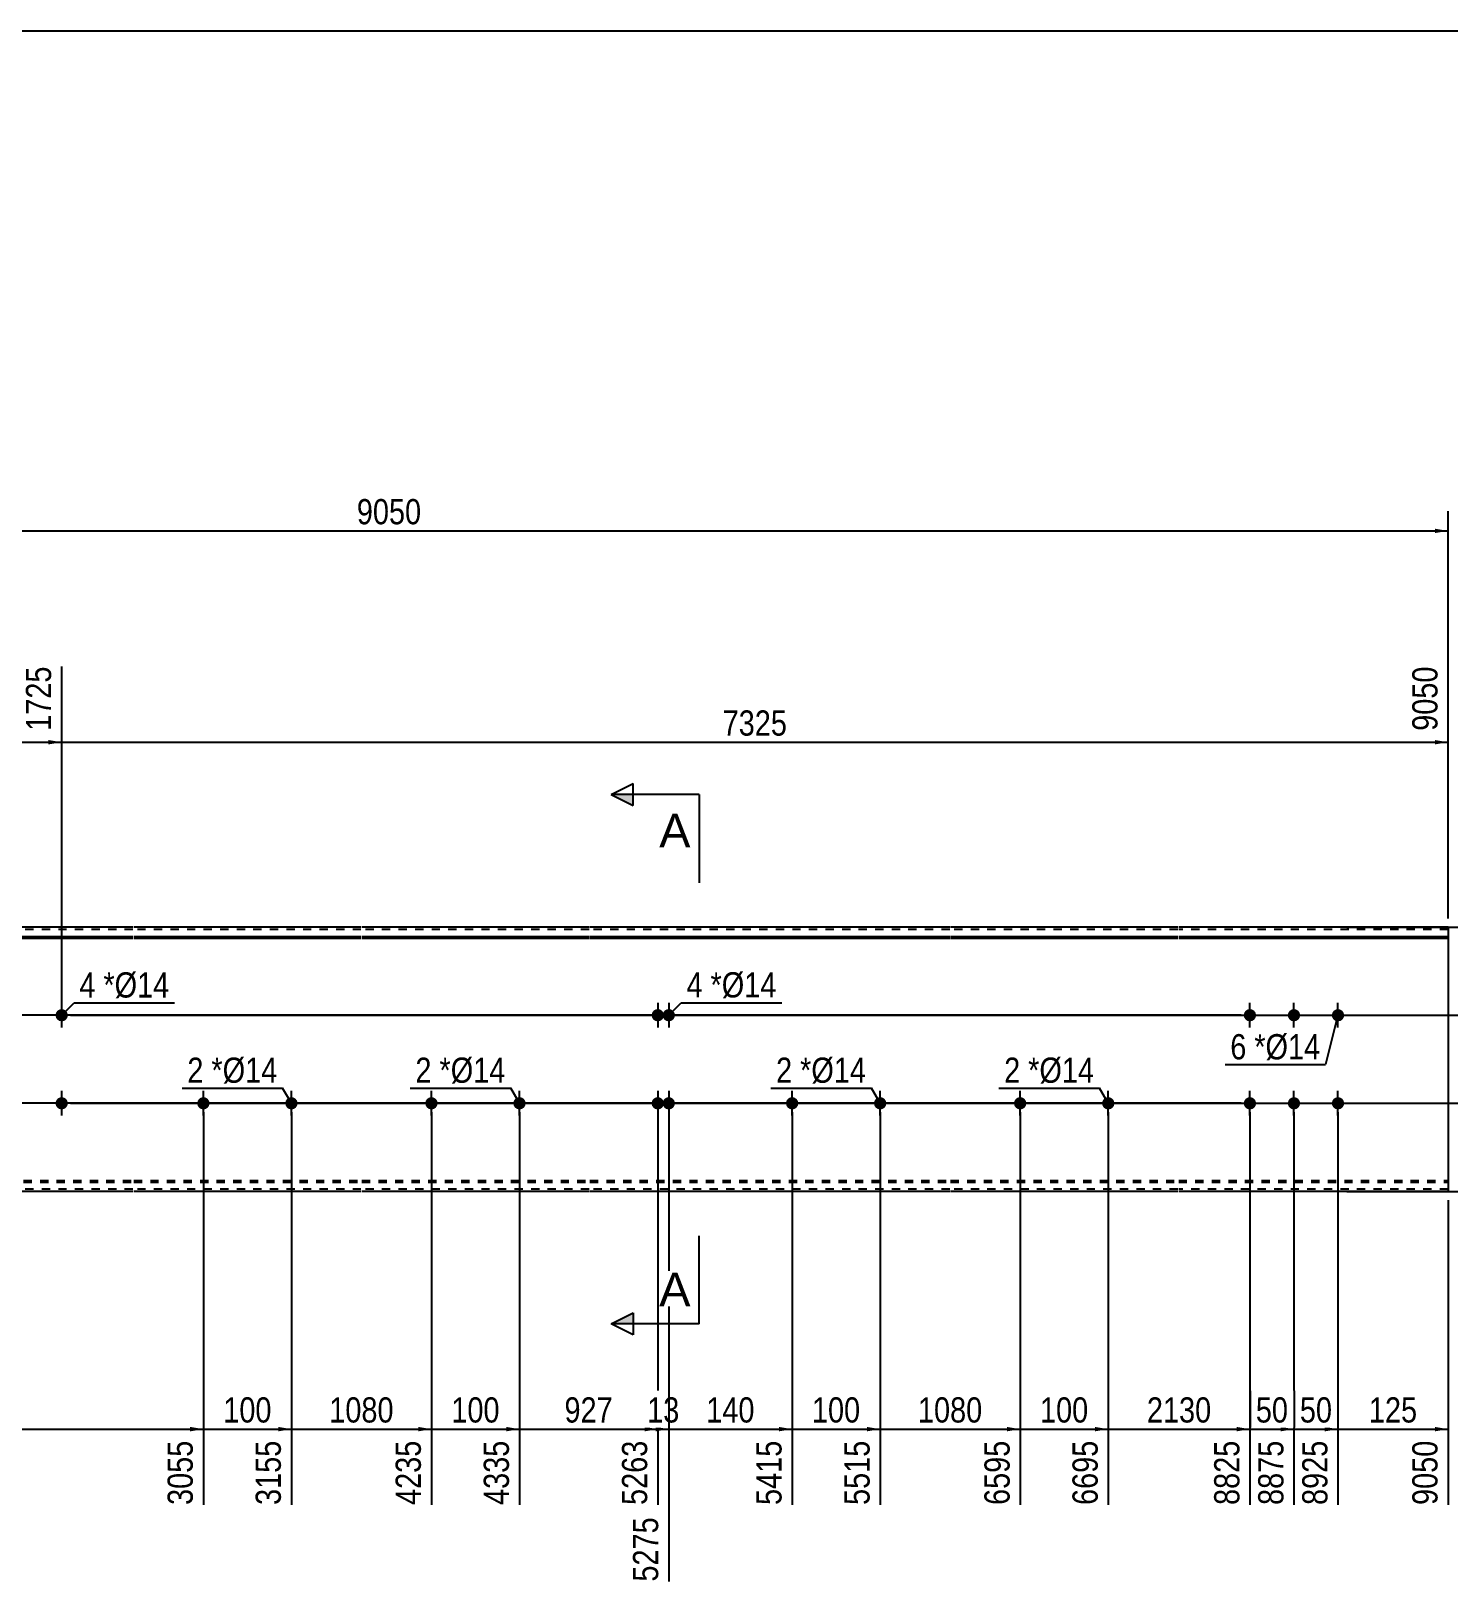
# Model space of a CAD drawing. Header units: millimetres. Extents: x -81 to 321, y -160 to 117.
# Drawn here: x 79.6 to 240.6, y -59.9 to 116.8 of the extents above; entities that cross this region are included whole.
import ezdxf

# ---------------------------------------------------------------- set-up
doc = ezdxf.new("R2010")
doc.units = ezdxf.units.MM
doc.linetypes.add('DXK_LINE_DOT1', pattern=[1.8814, 0.9407, -0.9407])
doc.styles.add('Arial', font='ARIAL.TTF', dxfattribs={"height": 0.2})
doc.styles.add('Arial Narrow', font='ARIALN.TTF', dxfattribs={"height": 0.2})

# ---------------------------------------------------------------- blocks, each defined once
blk = doc.blocks.new('Unknown-629085839-2049')
at = {"color": 5, "linetype": 'Continuous'}
blk.add_line((321.25, 116.75), (-78.75, 116.75), dxfattribs=at)
blk = doc.blocks.new('Part-629085839-1218 - 1203')
at = {"color": 2, "linetype": 'Continuous'}
for p, q in [((0, 15), (0, -15)), ((10.6, 15), (0, 15)), ((29.59, 15), (10.7, 15)), ((55.88, 15), (29.69, 15)), ((74.88, 15), (55.98, 15)), ((91.17, 15), (74.98, 15)), ((117.07, 15), (91.27, 15)), ((142.97, 15), (117.17, 15)), ((183.93, 15), (143.07, 15)), ((209.83, 15), (184.03, 15)), ((240.52, 15), (209.93, 15)), ((240.52, 15), (240.52, -15)), ((0, 13.94), (10.6, 13.94)), ((0, 13.76), (10.6, 13.76)), ((10.7, 13.94), (29.59, 13.94)), ((10.7, 13.76), (29.59, 13.76)), ((29.69, 13.94), (55.88, 13.94)), ((29.69, 13.76), (55.88, 13.76)), ((55.98, 13.94), (74.88, 13.94)), ((55.98, 13.76), (74.88, 13.76)), ((74.98, 13.94), (91.17, 13.94)), ((74.98, 13.76), (91.17, 13.76)), ((91.27, 13.94), (117.07, 13.94)), ((91.27, 13.76), (117.07, 13.76)), ((117.17, 13.94), (142.97, 13.94)), ((117.17, 13.76), (142.97, 13.76)), ((143.07, 13.94), (183.93, 13.94)), ((143.07, 13.76), (183.93, 13.76)), ((184.03, 13.94), (209.83, 13.94)), ((184.03, 13.76), (209.83, 13.76)), ((209.93, 13.94), (240.52, 13.94)), ((209.93, 13.76), (240.52, 13.76)), ((10.6, -15), (0, -15)), ((29.59, -15), (10.7, -15)), ((55.88, -15), (29.69, -15)), ((74.88, -15), (55.98, -15)), ((91.17, -15), (74.98, -15)), ((117.07, -15), (91.27, -15)), ((142.97, -15), (117.17, -15)), ((183.93, -15), (143.07, -15)), ((209.83, -15), (184.03, -15)), ((240.52, -15), (209.93, -15))]:
    blk.add_line(p, q, dxfattribs=at)
at = {"color": 7, "linetype": 'DXK_LINE_DOT1'}
for p, q in [((10.6, 14.75), (0, 14.75)), ((29.59, 14.75), (10.7, 14.75)), ((55.88, 14.75), (29.69, 14.75)), ((74.88, 14.75), (55.98, 14.75)), ((91.17, 14.75), (74.98, 14.75)), ((117.07, 14.75), (91.27, 14.75)), ((142.97, 14.75), (117.17, 14.75)), ((183.93, 14.75), (143.07, 14.75)), ((209.83, 14.75), (184.03, 14.75)), ((240.52, 14.75), (209.93, 14.75)), ((0, -13.76), (10.6, -13.76)), ((0, -13.94), (10.6, -13.94)), ((10.7, -13.76), (29.59, -13.76)), ((10.7, -13.94), (29.59, -13.94)), ((29.69, -13.76), (55.88, -13.76)), ((29.69, -13.94), (55.88, -13.94)), ((55.98, -13.76), (74.88, -13.76)), ((55.98, -13.94), (74.88, -13.94)), ((74.98, -13.76), (91.17, -13.76)), ((74.98, -13.94), (91.17, -13.94)), ((91.27, -13.76), (117.07, -13.76)), ((91.27, -13.94), (117.07, -13.94)), ((117.17, -13.76), (142.97, -13.76)), ((117.17, -13.94), (142.97, -13.94)), ((143.07, -13.76), (183.93, -13.76)), ((143.07, -13.94), (183.93, -13.94)), ((184.03, -13.76), (209.83, -13.76)), ((184.03, -13.94), (209.83, -13.94)), ((209.93, -13.76), (240.52, -13.76)), ((209.93, -13.94), (240.52, -13.94)), ((10.6, -14.75), (0, -14.75)), ((29.59, -14.75), (10.7, -14.75)), ((55.88, -14.75), (29.69, -14.75)), ((74.88, -14.75), (55.98, -14.75)), ((91.17, -14.75), (74.98, -14.75)), ((117.07, -14.75), (91.27, -14.75)), ((142.97, -14.75), (117.17, -14.75)), ((183.93, -14.75), (143.07, -14.75)), ((209.83, -14.75), (184.03, -14.75)), ((240.52, -14.75), (209.93, -14.75))]:
    blk.add_line(p, q, dxfattribs=at)
blk = doc.blocks.new('Bolt-629085839-1219 - 1203')
at = {"linetype": 'Continuous'}
for points in [[(217.32, 5, -1), (218.72, 5, -1)], [(222.32, 5, -1), (223.72, 5, -1)], [(227.32, 5, -1), (228.72, 5, -1)], [(217.32, -5, -1), (218.72, -5, -1)], [(222.32, -5, -1), (223.72, -5, -1)], [(227.32, -5, -1), (228.72, -5, -1)]]:
    blk.add_hatch(color=3, dxfattribs=at).paths.add_polyline_path(points)
at = {"color": 3, "linetype": 'Continuous'}
for p, q in [((218.02, 3.6), (218.02, 6.4)), ((223.02, 3.6), (223.02, 6.4)), ((228.02, 3.6), (228.02, 6.4)), ((216.62, 5), (219.42, 5)), ((221.62, 5), (224.42, 5)), ((226.62, 5), (229.42, 5)), ((216.62, -5), (219.42, -5)), ((218.02, -6.4), (218.02, -3.6)), ((221.62, -5), (224.42, -5)), ((223.02, -6.4), (223.02, -3.6)), ((226.62, -5), (229.42, -5)), ((228.02, -6.4), (228.02, -3.6))]:
    blk.add_line(p, q, dxfattribs=at)
blk = doc.blocks.new('Bolt-629085839-1227 - 1203')
at = {"linetype": 'Continuous'}
for points in [[(1.8, 5, -1), (3.2, 5, -1)], [(82.38, 5, -1), (83.78, 5, -1)]]:
    blk.add_hatch(color=3, dxfattribs=at).paths.add_polyline_path(points)
at = {"color": 3, "linetype": 'Continuous'}
for p, q in [((2.5, 3.6), (2.5, 6.4)), ((83.08, 3.6), (83.08, 6.4)), ((3.9, 5), (1.1, 5)), ((84.48, 5), (81.68, 5))]:
    blk.add_line(p, q, dxfattribs=at)
blk = doc.blocks.new('Bolt-629085839-1228 - 1203')
at = {"linetype": 'Continuous'}
for points in [[(1.8, -5, -1), (3.2, -5, -1)], [(82.38, -5, -1), (83.78, -5, -1)]]:
    blk.add_hatch(color=3, dxfattribs=at).paths.add_polyline_path(points)
at = {"color": 3, "linetype": 'Continuous'}
for p, q in [((3.9, -5), (1.1, -5)), ((2.5, -6.4), (2.5, -3.6)), ((84.48, -5), (81.68, -5)), ((83.08, -6.4), (83.08, -3.6))]:
    blk.add_line(p, q, dxfattribs=at)
blk = doc.blocks.new('Bolt-629085839-1229 - 1203')
at = {"linetype": 'Continuous'}
for points in [[(151.47, 5, -1), (150.07, 5, -1)], [(151.47, -5, -1), (150.07, -5, -1)]]:
    blk.add_hatch(color=3, dxfattribs=at).paths.add_polyline_path(points)
at = {"color": 3, "linetype": 'Continuous'}
for p, q in [((150.77, 6.4), (150.77, 3.6)), ((152.17, 5), (149.37, 5)), ((152.17, -5), (149.37, -5)), ((150.77, -3.6), (150.77, -6.4))]:
    blk.add_line(p, q, dxfattribs=at)
blk = doc.blocks.new('Bolt-629085839-1230 - 1203')
at = {"linetype": 'Continuous'}
for points in [[(99.17, -4.3, -1), (99.17, -5.7, -1)], [(109.17, -4.3, -1), (109.17, -5.7, -1)]]:
    blk.add_hatch(color=3, dxfattribs=at).paths.add_polyline_path(points)
at = {"color": 3, "linetype": 'Continuous'}
for p, q in [((97.77, -5), (100.57, -5)), ((99.17, -6.4), (99.17, -3.6)), ((107.77, -5), (110.57, -5)), ((109.17, -6.4), (109.17, -3.6))]:
    blk.add_line(p, q, dxfattribs=at)
blk = doc.blocks.new('Bolt-629085839-1231 - 1203')
at = {"linetype": 'Continuous'}
for points in [[(125.07, -4.3, -1), (125.07, -5.7, -1)], [(135.07, -4.3, -1), (135.07, -5.7, -1)]]:
    blk.add_hatch(color=3, dxfattribs=at).paths.add_polyline_path(points)
at = {"color": 3, "linetype": 'Continuous'}
for p, q in [((123.67, -5), (126.47, -5)), ((125.07, -6.4), (125.07, -3.6)), ((133.67, -5), (136.47, -5)), ((135.07, -6.4), (135.07, -3.6))]:
    blk.add_line(p, q, dxfattribs=at)
blk = doc.blocks.new('Bolt-629085839-1232 - 1203')
at = {"linetype": 'Continuous'}
for points in [[(166.03, -4.3, -1), (166.03, -5.7, -1)], [(176.03, -4.3, -1), (176.03, -5.7, -1)]]:
    blk.add_hatch(color=3, dxfattribs=at).paths.add_polyline_path(points)
at = {"color": 3, "linetype": 'Continuous'}
for p, q in [((164.63, -5), (167.43, -5)), ((166.03, -6.4), (166.03, -3.6)), ((174.63, -5), (177.43, -5)), ((176.03, -6.4), (176.03, -3.6))]:
    blk.add_line(p, q, dxfattribs=at)
blk = doc.blocks.new('Bolt-629085839-1233 - 1203')
at = {"linetype": 'Continuous'}
for points in [[(191.93, -4.3, -1), (191.93, -5.7, -1)], [(201.93, -4.3, -1), (201.93, -5.7, -1)]]:
    blk.add_hatch(color=3, dxfattribs=at).paths.add_polyline_path(points)
at = {"color": 3, "linetype": 'Continuous'}
for p, q in [((190.53, -5), (193.33, -5)), ((191.93, -6.4), (191.93, -3.6)), ((200.53, -5), (203.33, -5)), ((201.93, -6.4), (201.93, -3.6))]:
    blk.add_line(p, q, dxfattribs=at)
blk = doc.blocks.new('Bolt-629085839-1234 - 1203')
at = {"linetype": 'Continuous'}
for points in [[(152.72, 5, -1), (151.32, 5, -1)], [(152.72, -5, -1), (151.32, -5, -1)]]:
    blk.add_hatch(color=3, dxfattribs=at).paths.add_polyline_path(points)
at = {"color": 3, "linetype": 'Continuous'}
for p, q in [((152.02, 6.4), (152.02, 3.6)), ((153.42, 5), (150.62, 5)), ((153.42, -5), (150.62, -5)), ((152.02, -3.6), (152.02, -6.4))]:
    blk.add_line(p, q, dxfattribs=at)
blk = doc.blocks.new('StraightDimension-629085839-1400 - 1203')
at = {"linetype": 'Continuous'}
for points in [[(251.75, 13.5), (252, 15), (252.25, 13.5)], [(252.25, 6.5), (252, 5), (251.75, 6.5)]]:
    blk.add_hatch(color=7, dxfattribs=at).paths.add_polyline_path(points)
at = {"color": 7, "linetype": 'Continuous'}
for p, q in [((229.02, 15), (254.4, 15)), ((252, 5), (252, 15)), ((84.08, 5), (254.4, 5))]:
    blk.add_line(p, q, dxfattribs=at)
at = {"color": 0}
blk.add_wipeout([(251.85, 13.34), (247.65, 13.34), (247.65, 6.66), (251.85, 6.66)], dxfattribs=at)
at = {"color": 3, "style": 'Arial Narrow'}
blk.add_text('100', height=2.863, rotation=90.0002, dxfattribs=at).set_placement((251.25, 7.26))
blk = doc.blocks.new('StraightDimension-629085839-1279 - 1203')
at = {"linetype": 'Continuous'}
blk.add_hatch(color=7, dxfattribs=at).paths.add_polyline_path([(200.43, -41.75), (201.93, -42), (200.43, -42.25)])
at = {"color": 7, "linetype": 'Continuous'}
for p, q in [((191.93, -6), (191.93, -50.61)), ((201.93, -6), (201.93, -50.61)), ((191.93, -42), (201.93, -42))]:
    blk.add_line(p, q, dxfattribs=at)
at = {"color": 0}
blk.add_wipeout([(200.27, -41.85), (200.27, -37.65), (193.58, -37.65), (193.58, -41.85)], dxfattribs=at)
at = {"color": 3, "style": 'Arial Narrow'}
blk.add_text('100', height=2.863, dxfattribs=at).set_placement((194.18, -41.25))
at = {"color": 0, "linetype": 'Continuous'}
blk.add_wipeout([(201.33, -42.7), (197.13, -42.7), (197.13, -51.21), (201.33, -51.21)], dxfattribs=at)
at = {"color": 3, "linetype": 'Continuous', "style": 'Arial Narrow'}
blk.add_text('6695', height=2.863, rotation=90.0002, dxfattribs=at).set_placement((200.73, -50.61))
blk = doc.blocks.new('StraightDimension-629085839-1284 - 1203')
at = {"linetype": 'Continuous'}
blk.add_hatch(color=7, dxfattribs=at).paths.add_polyline_path([(149.27, -41.75), (150.77, -42), (149.27, -42.25)])
at = {"color": 7, "linetype": 'Continuous'}
for p, q in [((135.07, -6), (135.07, -50.61)), ((150.77, -6), (150.77, -50.61)), ((135.07, -42), (150.77, -42))]:
    blk.add_line(p, q, dxfattribs=at)
at = {"color": 0}
blk.add_wipeout([(146.26, -41.85), (146.26, -37.65), (139.58, -37.65), (139.58, -41.85)], dxfattribs=at)
at = {"color": 3, "style": 'Arial Narrow'}
blk.add_text('927', height=2.863, dxfattribs=at).set_placement((140.18, -41.25))
at = {"color": 0, "linetype": 'Continuous'}
blk.add_wipeout([(150.17, -42.7), (145.97, -42.7), (145.97, -51.21), (150.17, -51.21)], dxfattribs=at)
at = {"color": 3, "linetype": 'Continuous', "style": 'Arial Narrow'}
blk.add_text('5263', height=2.863, rotation=90.0002, dxfattribs=at).set_placement((149.57, -50.61))
blk = doc.blocks.new('StraightDimension-629085839-1283 - 1203')
at = {"linetype": 'Continuous'}
blk.add_hatch(color=7, dxfattribs=at).paths.add_polyline_path([(150.52, -41.75), (152.02, -42), (150.52, -42.25)])
at = {"color": 7, "linetype": 'Continuous'}
for p, q in [((150.77, -6), (150.77, -50.61)), ((152.02, -6), (152.02, -59.31)), ((150.77, -42), (152.02, -42))]:
    blk.add_line(p, q, dxfattribs=at)
at = {"color": 0}
blk.add_wipeout([(153.83, -41.85), (153.83, -37.65), (148.97, -37.65), (148.97, -41.85)], dxfattribs=at)
at = {"color": 0, "linetype": 'Continuous'}
blk.add_wipeout([(151.42, -51.4), (147.22, -51.4), (147.22, -59.91), (151.42, -59.91)], dxfattribs=at)
at = {"color": 3, "style": 'Arial Narrow'}
blk.add_text('13', height=2.863, dxfattribs=at).set_placement((149.57, -41.25))
at = {"color": 3, "linetype": 'Continuous', "style": 'Arial Narrow'}
blk.add_text('5275', height=2.863, rotation=90.0002, dxfattribs=at).set_placement((150.82, -59.31))
blk = doc.blocks.new('StraightDimension-629085839-1282 - 1203')
at = {"linetype": 'Continuous'}
blk.add_hatch(color=7, dxfattribs=at).paths.add_polyline_path([(164.53, -41.75), (166.03, -42), (164.53, -42.25)])
at = {"color": 7, "linetype": 'Continuous'}
for p, q in [((152.02, -6), (152.02, -59.31)), ((166.03, -6), (166.03, -50.61)), ((152.02, -42), (166.03, -42))]:
    blk.add_line(p, q, dxfattribs=at)
at = {"color": 0}
blk.add_wipeout([(162.37, -41.85), (162.37, -37.65), (155.68, -37.65), (155.68, -41.85)], dxfattribs=at)
at = {"color": 3, "style": 'Arial Narrow'}
blk.add_text('140', height=2.863, dxfattribs=at).set_placement((156.28, -41.25))
at = {"color": 0, "linetype": 'Continuous'}
blk.add_wipeout([(165.43, -42.7), (161.23, -42.7), (161.23, -51.21), (165.43, -51.21)], dxfattribs=at)
at = {"color": 3, "linetype": 'Continuous', "style": 'Arial Narrow'}
blk.add_text('5415', height=2.863, rotation=90.0002, dxfattribs=at).set_placement((164.83, -50.61))
blk = doc.blocks.new('StraightDimension-629085839-1286 - 1203')
at = {"linetype": 'Continuous'}
blk.add_hatch(color=7, dxfattribs=at).paths.add_polyline_path([(123.57, -41.75), (125.07, -42), (123.57, -42.25)])
at = {"color": 7, "linetype": 'Continuous'}
for p, q in [((109.17, -6), (109.17, -50.61)), ((125.07, -6), (125.07, -50.61)), ((109.17, -42), (125.07, -42))]:
    blk.add_line(p, q, dxfattribs=at)
at = {"color": 0}
blk.add_wipeout([(121.38, -41.85), (121.38, -37.65), (112.87, -37.65), (112.87, -41.85)], dxfattribs=at)
at = {"color": 3, "style": 'Arial Narrow'}
blk.add_text('1080', height=2.863, dxfattribs=at).set_placement((113.47, -41.25))
at = {"color": 0, "linetype": 'Continuous'}
blk.add_wipeout([(124.47, -42.7), (120.27, -42.7), (120.27, -51.21), (124.47, -51.21)], dxfattribs=at)
at = {"color": 3, "linetype": 'Continuous', "style": 'Arial Narrow'}
blk.add_text('4235', height=2.863, rotation=90.0002, dxfattribs=at).set_placement((123.87, -50.61))
blk = doc.blocks.new('StraightDimension-629085839-1280 - 1203')
at = {"linetype": 'Continuous'}
blk.add_hatch(color=7, dxfattribs=at).paths.add_polyline_path([(190.43, -41.75), (191.93, -42), (190.43, -42.25)])
at = {"color": 7, "linetype": 'Continuous'}
for p, q in [((176.03, -6), (176.03, -50.61)), ((191.93, -6), (191.93, -50.61)), ((176.03, -42), (191.93, -42))]:
    blk.add_line(p, q, dxfattribs=at)
at = {"color": 0}
blk.add_wipeout([(188.23, -41.85), (188.23, -37.65), (179.72, -37.65), (179.72, -41.85)], dxfattribs=at)
at = {"color": 3, "style": 'Arial Narrow'}
blk.add_text('1080', height=2.863, dxfattribs=at).set_placement((180.32, -41.25))
at = {"color": 0, "linetype": 'Continuous'}
blk.add_wipeout([(191.33, -42.7), (187.13, -42.7), (187.13, -51.21), (191.33, -51.21)], dxfattribs=at)
at = {"color": 3, "linetype": 'Continuous', "style": 'Arial Narrow'}
blk.add_text('6595', height=2.863, rotation=90.0002, dxfattribs=at).set_placement((190.73, -50.61))
blk = doc.blocks.new('StraightDimension-629085839-1333 - 1203')
at = {"linetype": 'Continuous'}
blk.add_hatch(color=7, dxfattribs=at).paths.add_polyline_path([(81.58, 36.25), (83.08, 36), (81.58, 35.75)])
at = {"color": 7, "linetype": 'Continuous'}
for p, q in [((66.78, 6), (66.78, 57.21)), ((83.08, 6), (83.08, 44.61)), ((66.78, 36), (83.08, 36))]:
    blk.add_line(p, q, dxfattribs=at)
at = {"color": 0}
blk.add_wipeout([(78.27, 36.15), (78.27, 40.35), (71.59, 40.35), (71.59, 36.15)], dxfattribs=at)
at = {"color": 0, "linetype": 'Continuous'}
blk.add_wipeout([(82.48, 45.21), (78.28, 45.21), (78.28, 36.7), (82.48, 36.7)], dxfattribs=at)
at = {"color": 3, "linetype": 'Continuous', "style": 'Arial Narrow'}
blk.add_text('1725', height=2.863, rotation=90.0002, dxfattribs=at).set_placement((81.88, 37.3))
at = {"color": 3, "style": 'Arial Narrow'}
blk.add_text('175', height=2.863, dxfattribs=at).set_placement((72.19, 36.75))
blk = doc.blocks.new('StraightDimension-629085839-1401 - 1203')
at = {"linetype": 'Continuous'}
for points in [[(251.75, 3.5), (252, 5), (252.25, 3.5)], [(252.25, -3.5), (252, -5), (251.75, -3.5)]]:
    blk.add_hatch(color=7, dxfattribs=at).paths.add_polyline_path(points)
at = {"color": 7, "linetype": 'Continuous'}
for p, q in [((84.08, 5), (254.4, 5)), ((252, -5), (252, 5)), ((84.08, -5), (254.4, -5))]:
    blk.add_line(p, q, dxfattribs=at)
at = {"color": 0}
blk.add_wipeout([(251.85, 3.34), (247.65, 3.34), (247.65, -3.34), (251.85, -3.34)], dxfattribs=at)
at = {"color": 3, "style": 'Arial Narrow'}
blk.add_text('100', height=2.863, rotation=90.0002, dxfattribs=at).set_placement((251.25, -2.74))
blk = doc.blocks.new('StraightDimension-629085839-1402 - 1203')
at = {"linetype": 'Continuous'}
for points in [[(251.75, -6.5), (252, -5), (252.25, -6.5)], [(252.25, -13.5), (252, -15), (251.75, -13.5)]]:
    blk.add_hatch(color=7, dxfattribs=at).paths.add_polyline_path(points)
at = {"color": 7, "linetype": 'Continuous'}
for p, q in [((84.08, -5), (254.4, -5)), ((252, -15), (252, -5)), ((229.02, -15), (254.4, -15))]:
    blk.add_line(p, q, dxfattribs=at)
at = {"color": 0}
blk.add_wipeout([(251.85, -6.66), (247.65, -6.66), (247.65, -13.34), (251.85, -13.34)], dxfattribs=at)
at = {"color": 3, "style": 'Arial Narrow'}
blk.add_text('100', height=2.863, rotation=90.0002, dxfattribs=at).set_placement((251.25, -12.74))
blk = doc.blocks.new('StraightDimension-629085839-1276 - 1203')
at = {"linetype": 'Continuous'}
blk.add_hatch(color=7, dxfattribs=at).paths.add_polyline_path([(226.52, -41.75), (228.02, -42), (226.52, -42.25)])
at = {"color": 7, "linetype": 'Continuous'}
for p, q in [((223.02, -6), (223.02, -50.61)), ((228.02, -6), (228.02, -50.61)), ((223.02, -42), (228.02, -42))]:
    blk.add_line(p, q, dxfattribs=at)
at = {"color": 0}
blk.add_wipeout([(227.95, -41.85), (227.95, -37.65), (223.09, -37.65), (223.09, -41.85)], dxfattribs=at)
at = {"color": 3, "style": 'Arial Narrow'}
blk.add_text('50', height=2.863, dxfattribs=at).set_placement((223.69, -41.25))
at = {"color": 0, "linetype": 'Continuous'}
blk.add_wipeout([(227.42, -42.7), (223.22, -42.7), (223.22, -51.21), (227.42, -51.21)], dxfattribs=at)
at = {"color": 3, "linetype": 'Continuous', "style": 'Arial Narrow'}
blk.add_text('8925', height=2.863, rotation=90.0002, dxfattribs=at).set_placement((226.82, -50.61))
blk = doc.blocks.new('StraightDimension-629085839-1275 - 1203')
at = {"linetype": 'Continuous'}
blk.add_hatch(color=7, dxfattribs=at).paths.add_polyline_path([(239.02, -41.75), (240.52, -42), (239.02, -42.25)])
at = {"color": 7, "linetype": 'Continuous'}
for p, q in [((228.02, -6), (228.02, -50.61)), ((240.52, -16), (240.52, -50.61)), ((228.02, -42), (240.52, -42))]:
    blk.add_line(p, q, dxfattribs=at)
at = {"color": 0}
blk.add_wipeout([(237.61, -41.85), (237.61, -37.65), (230.93, -37.65), (230.93, -41.85)], dxfattribs=at)
at = {"color": 3, "style": 'Arial Narrow'}
blk.add_text('125', height=2.863, dxfattribs=at).set_placement((231.53, -41.25))
at = {"color": 0, "linetype": 'Continuous'}
blk.add_wipeout([(239.92, -42.7), (235.72, -42.7), (235.72, -51.21), (239.92, -51.21)], dxfattribs=at)
at = {"color": 3, "linetype": 'Continuous', "style": 'Arial Narrow'}
blk.add_text('9050', height=2.863, rotation=90.0002, dxfattribs=at).set_placement((239.32, -50.61))
blk = doc.blocks.new('StraightDimension-629085839-1277 - 1203')
at = {"linetype": 'Continuous'}
blk.add_hatch(color=7, dxfattribs=at).paths.add_polyline_path([(221.52, -41.75), (223.02, -42), (221.52, -42.25)])
at = {"color": 7, "linetype": 'Continuous'}
for p, q in [((218.02, -6), (218.02, -50.61)), ((223.02, -6), (223.02, -50.61)), ((218.02, -42), (223.02, -42))]:
    blk.add_line(p, q, dxfattribs=at)
at = {"color": 0}
blk.add_wipeout([(222.95, -41.85), (222.95, -37.65), (218.09, -37.65), (218.09, -41.85)], dxfattribs=at)
at = {"color": 3, "style": 'Arial Narrow'}
blk.add_text('50', height=2.863, dxfattribs=at).set_placement((218.69, -41.25))
at = {"color": 0, "linetype": 'Continuous'}
blk.add_wipeout([(222.42, -42.7), (218.22, -42.7), (218.22, -51.21), (222.42, -51.21)], dxfattribs=at)
at = {"color": 3, "linetype": 'Continuous', "style": 'Arial Narrow'}
blk.add_text('8875', height=2.863, rotation=90.0002, dxfattribs=at).set_placement((221.82, -50.61))
blk = doc.blocks.new('StraightDimension-629085839-1285 - 1203')
at = {"linetype": 'Continuous'}
blk.add_hatch(color=7, dxfattribs=at).paths.add_polyline_path([(133.57, -41.75), (135.07, -42), (133.57, -42.25)])
at = {"color": 7, "linetype": 'Continuous'}
for p, q in [((125.07, -6), (125.07, -50.61)), ((135.07, -6), (135.07, -50.61)), ((125.07, -42), (135.07, -42))]:
    blk.add_line(p, q, dxfattribs=at)
at = {"color": 0}
blk.add_wipeout([(133.41, -41.85), (133.41, -37.65), (126.73, -37.65), (126.73, -41.85)], dxfattribs=at)
at = {"color": 3, "style": 'Arial Narrow'}
blk.add_text('100', height=2.863, dxfattribs=at).set_placement((127.33, -41.25))
at = {"color": 0, "linetype": 'Continuous'}
blk.add_wipeout([(134.47, -42.7), (130.27, -42.7), (130.27, -51.21), (134.47, -51.21)], dxfattribs=at)
at = {"color": 3, "linetype": 'Continuous', "style": 'Arial Narrow'}
blk.add_text('4335', height=2.863, rotation=90.0002, dxfattribs=at).set_placement((133.87, -50.61))
blk = doc.blocks.new('StraightDimension-629085839-1278 - 1203')
at = {"linetype": 'Continuous'}
blk.add_hatch(color=7, dxfattribs=at).paths.add_polyline_path([(216.52, -41.75), (218.02, -42), (216.52, -42.25)])
at = {"color": 7, "linetype": 'Continuous'}
for p, q in [((201.93, -6), (201.93, -50.61)), ((218.02, -6), (218.02, -50.61)), ((201.93, -42), (218.02, -42))]:
    blk.add_line(p, q, dxfattribs=at)
at = {"color": 0}
blk.add_wipeout([(214.23, -41.85), (214.23, -37.65), (205.72, -37.65), (205.72, -41.85)], dxfattribs=at)
at = {"color": 3, "style": 'Arial Narrow'}
blk.add_text('2130', height=2.863, dxfattribs=at).set_placement((206.32, -41.25))
at = {"color": 0, "linetype": 'Continuous'}
blk.add_wipeout([(217.42, -42.7), (213.22, -42.7), (213.22, -51.21), (217.42, -51.21)], dxfattribs=at)
at = {"color": 3, "linetype": 'Continuous', "style": 'Arial Narrow'}
blk.add_text('8825', height=2.863, rotation=90.0002, dxfattribs=at).set_placement((216.82, -50.61))
blk = doc.blocks.new('StraightDimension-629085839-1281 - 1203')
at = {"linetype": 'Continuous'}
blk.add_hatch(color=7, dxfattribs=at).paths.add_polyline_path([(174.53, -41.75), (176.03, -42), (174.53, -42.25)])
at = {"color": 7, "linetype": 'Continuous'}
for p, q in [((166.03, -6), (166.03, -50.61)), ((176.03, -6), (176.03, -50.61)), ((166.03, -42), (176.03, -42))]:
    blk.add_line(p, q, dxfattribs=at)
at = {"color": 0}
blk.add_wipeout([(174.37, -41.85), (174.37, -37.65), (167.68, -37.65), (167.68, -41.85)], dxfattribs=at)
at = {"color": 3, "style": 'Arial Narrow'}
blk.add_text('100', height=2.863, dxfattribs=at).set_placement((168.28, -41.25))
at = {"color": 0, "linetype": 'Continuous'}
blk.add_wipeout([(175.43, -42.7), (171.23, -42.7), (171.23, -51.21), (175.43, -51.21)], dxfattribs=at)
at = {"color": 3, "linetype": 'Continuous', "style": 'Arial Narrow'}
blk.add_text('5515', height=2.863, rotation=90.0002, dxfattribs=at).set_placement((174.83, -50.61))
blk = doc.blocks.new('StraightDimension-629085839-1287 - 1203')
at = {"linetype": 'Continuous'}
blk.add_hatch(color=7, dxfattribs=at).paths.add_polyline_path([(107.67, -41.75), (109.17, -42), (107.67, -42.25)])
at = {"color": 7, "linetype": 'Continuous'}
for p, q in [((99.17, -6), (99.17, -50.61)), ((109.17, -6), (109.17, -50.61)), ((99.17, -42), (109.17, -42))]:
    blk.add_line(p, q, dxfattribs=at)
at = {"color": 0}
blk.add_wipeout([(107.51, -41.85), (107.51, -37.65), (100.83, -37.65), (100.83, -41.85)], dxfattribs=at)
at = {"color": 3, "style": 'Arial Narrow'}
blk.add_text('100', height=2.863, dxfattribs=at).set_placement((101.43, -41.25))
at = {"color": 0, "linetype": 'Continuous'}
blk.add_wipeout([(108.57, -42.7), (104.37, -42.7), (104.37, -51.21), (108.57, -51.21)], dxfattribs=at)
at = {"color": 3, "linetype": 'Continuous', "style": 'Arial Narrow'}
blk.add_text('3155', height=2.863, rotation=90.0002, dxfattribs=at).set_placement((107.97, -50.61))
blk = doc.blocks.new('StraightDimension-629085839-1288 - 1203')
at = {"linetype": 'Continuous'}
blk.add_hatch(color=7, dxfattribs=at).paths.add_polyline_path([(97.67, -41.75), (99.17, -42), (97.67, -42.25)])
at = {"color": 7, "linetype": 'Continuous'}
for p, q in [((99.17, -6), (99.17, -50.61)), ((0, -16), (0, -45.13)), ((0, -42), (99.17, -42))]:
    blk.add_line(p, q, dxfattribs=at)
at = {"color": 0}
blk.add_wipeout([(53.84, -41.85), (53.84, -37.65), (45.33, -37.65), (45.33, -41.85)], dxfattribs=at)
at = {"color": 0, "linetype": 'Continuous'}
for points in [[(-0.6, -42.7), (-4.8, -42.7), (-4.8, -45.73), (-0.6, -45.73)], [(98.57, -42.7), (94.37, -42.7), (94.37, -51.21), (98.57, -51.21)]]:
    blk.add_wipeout(points, dxfattribs=at)
at = {"color": 3, "style": 'Arial Narrow'}
blk.add_text('3055', height=2.863, dxfattribs=at).set_placement((45.93, -41.25))
at = {"color": 3, "linetype": 'Continuous', "style": 'Arial Narrow'}
for s, height, p in [('0', 2.86, (-1.2, -45.13)), ('3055', 2.863, (97.97, -50.61))]:
    blk.add_text(s, height=height, rotation=90.0002, dxfattribs=at).set_placement(p)
blk = doc.blocks.new('StraightDimension-629085839-1332 - 1203')
at = {"linetype": 'Continuous'}
blk.add_hatch(color=7, dxfattribs=at).paths.add_polyline_path([(239.02, 36.25), (240.52, 36), (239.02, 35.75)])
at = {"color": 7, "linetype": 'Continuous'}
for p, q in [((83.08, 6), (83.08, 44.61)), ((240.52, 16), (240.52, 44.61)), ((83.08, 36), (240.52, 36))]:
    blk.add_line(p, q, dxfattribs=at)
at = {"color": 0, "linetype": 'Continuous'}
blk.add_wipeout([(239.92, 45.21), (235.72, 45.21), (235.72, 36.7), (239.92, 36.7)], dxfattribs=at)
at = {"color": 0}
blk.add_wipeout([(166.06, 36.15), (166.06, 40.35), (157.54, 40.35), (157.54, 36.15)], dxfattribs=at)
at = {"color": 3, "linetype": 'Continuous', "style": 'Arial Narrow'}
blk.add_text('9050', height=2.863, rotation=90.0002, dxfattribs=at).set_placement((239.32, 37.3))
at = {"color": 3, "style": 'Arial Narrow'}
blk.add_text('7325', height=2.863, dxfattribs=at).set_placement((158.14, 36.75))
blk = doc.blocks.new('StraightDimension-629085839-1381 - 1203')
at = {"linetype": 'Continuous'}
for points in [[(-12.25, 7.71), (-12, 9.21), (-11.75, 7.71)], [(-11.75, 6.5), (-12, 5), (-12.25, 6.5)]]:
    blk.add_hatch(color=7, dxfattribs=at).paths.add_polyline_path(points)
at = {"color": 7, "linetype": 'Continuous'}
for p, q in [((20.49, 9.21), (-14.25, 9.21)), ((-12, 5), (-12, 9.21)), ((217.02, 5), (-14.25, 5))]:
    blk.add_line(p, q, dxfattribs=at)
at = {"color": 0}
blk.add_wipeout([(-12.15, 9.53), (-16.35, 9.53), (-16.35, 4.68), (-12.15, 4.68)], dxfattribs=at)
at = {"color": 3, "style": 'Arial Narrow'}
blk.add_text('42', height=2.863, rotation=90.0002, dxfattribs=at).set_placement((-12.75, 5.28))
blk = doc.blocks.new('StraightDimension-629085839-1382 - 1203')
at = {"linetype": 'Continuous'}
for points in [[(-12.25, 3.5), (-12, 5), (-11.75, 3.5)], [(-11.75, -3.5), (-12, -5), (-12.25, -3.5)]]:
    blk.add_hatch(color=7, dxfattribs=at).paths.add_polyline_path(points)
at = {"color": 7, "linetype": 'Continuous'}
for p, q in [((217.02, 5), (-14.25, 5)), ((-12, -5), (-12, 5)), ((217.02, -5), (-14.25, -5))]:
    blk.add_line(p, q, dxfattribs=at)
at = {"color": 0}
blk.add_wipeout([(-12.15, 3.34), (-16.35, 3.34), (-16.35, -3.34), (-12.15, -3.34)], dxfattribs=at)
at = {"color": 3, "style": 'Arial Narrow'}
blk.add_text('100', height=2.863, rotation=90.0002, dxfattribs=at).set_placement((-12.75, -2.74))
blk = doc.blocks.new('StraightDimension-629085839-1383 - 1203')
at = {"linetype": 'Continuous'}
for points in [[(-12.25, -6.5), (-12, -5), (-11.75, -6.5)], [(-11.75, -13.5), (-12, -15), (-12.25, -13.5)]]:
    blk.add_hatch(color=7, dxfattribs=at).paths.add_polyline_path(points)
at = {"color": 7, "linetype": 'Continuous'}
for p, q in [((217.02, -5), (-14.25, -5)), ((-12, -15), (-12, -5)), ((-1, -15), (-14.25, -15))]:
    blk.add_line(p, q, dxfattribs=at)
at = {"color": 0}
blk.add_wipeout([(-12.15, -6.66), (-16.35, -6.66), (-16.35, -13.34), (-12.15, -13.34)], dxfattribs=at)
at = {"color": 3, "style": 'Arial Narrow'}
blk.add_text('100', height=2.863, rotation=90.0002, dxfattribs=at).set_placement((-12.75, -12.74))
blk = doc.blocks.new('StraightDimension-629085839-1428 - 1203')
at = {"linetype": 'Continuous'}
for points in [[(1.5, 59.75), (0, 60), (1.5, 60.25)], [(239.02, 60.25), (240.52, 60), (239.02, 59.75)]]:
    blk.add_hatch(color=7, dxfattribs=at).paths.add_polyline_path(points)
at = {"color": 7, "linetype": 'Continuous'}
for p, q in [((0, 16), (0, 62.25)), ((240.52, 16), (240.52, 62.25)), ((0, 60), (240.52, 60))]:
    blk.add_line(p, q, dxfattribs=at)
at = {"color": 0}
blk.add_wipeout([(124.52, 60.15), (124.52, 64.35), (116, 64.35), (116, 60.15)], dxfattribs=at)
at = {"color": 3, "style": 'Arial Narrow'}
blk.add_text('9050', height=2.863, dxfattribs=at).set_placement((116.6, 60.75))
blk = doc.blocks.new('Mark-629085839-1464 - 1203')
at = {"color": 0}
for points in [[(217.62, -0.01), (217.62, 2.99), (215.79, 2.99), (215.79, -0.01)], [(219.79, -0.01), (219.79, 2.99), (218.52, 2.99), (218.52, -0.01)]]:
    blk.add_wipeout(points, dxfattribs=at)
for points in [[(217.62, -0.01), (217.62, 2.99), (215.79, 2.99), (215.79, -0.01)], [(219.79, -0.01), (219.79, 2.99), (218.52, 2.99), (218.52, -0.01)]]:
    blk.add_wipeout(points, dxfattribs=at)
at = {"color": 3, "style": 'Arial Narrow'}
blk.add_text('6', height=2.86, dxfattribs=at).set_placement((215.79, -0.01))
at = {"color": 0}
blk.add_wipeout([(226.01, -0.01), (226.01, 2.99), (219.79, 2.99), (219.79, -0.01)], dxfattribs=at)
blk.add_wipeout([(226.01, -0.01), (226.01, 2.99), (219.79, 2.99), (219.79, -0.01)], dxfattribs=at)
at = {"color": 7, "linetype": 'Continuous'}
for p in [(228.02, 5), (215.19, -0.61)]:
    blk.add_line(p, (226.61, -0.61), dxfattribs=at)
at = {"color": 3, "style": 'Arial Narrow'}
for s, height, p in [('*', 2.86, (218.52, -0.01)), ('Ø14', 2.863, (219.79, -0.01))]:
    blk.add_text(s, height=height, dxfattribs=at).set_placement(p)
blk = doc.blocks.new('MarkSet-629085839-1456 - 1203')
at = {"color": 0}
for points in [[(86.92, 7.01), (86.92, 10.01), (85.09, 10.01), (85.09, 7.01)], [(89.09, 7.01), (89.09, 10.01), (87.82, 10.01), (87.82, 7.01)]]:
    blk.add_wipeout(points, dxfattribs=at)
for points in [[(86.92, 7.01), (86.92, 10.01), (85.09, 10.01), (85.09, 7.01)], [(89.09, 7.01), (89.09, 10.01), (87.82, 10.01), (87.82, 7.01)]]:
    blk.add_wipeout(points, dxfattribs=at)
at = {"color": 7, "linetype": 'Continuous'}
blk.add_line((83.08, 5), (84.49, 6.41), dxfattribs=at)
at = {"color": 3, "style": 'Arial Narrow'}
blk.add_text('4', height=2.86, dxfattribs=at).set_placement((85.09, 7.01))
at = {"color": 0}
blk.add_wipeout([(95.31, 7.01), (95.31, 10.01), (89.09, 10.01), (89.09, 7.01)], dxfattribs=at)
blk.add_wipeout([(95.31, 7.01), (95.31, 10.01), (89.09, 10.01), (89.09, 7.01)], dxfattribs=at)
at = {"color": 7, "linetype": 'Continuous'}
blk.add_line((84.49, 6.41), (95.91, 6.41), dxfattribs=at)
at = {"color": 3, "style": 'Arial Narrow'}
for s, height, p in [('*', 2.86, (87.82, 7.01)), ('Ø14', 2.863, (89.09, 7.01))]:
    blk.add_text(s, height=height, dxfattribs=at).set_placement(p)
blk = doc.blocks.new('SectionMark-629085839-1273 - 1203')
at = {"linetype": 'Continuous'}
for points in [[(147.99, 30.05), (147.99, 28.8), (145.49, 30.05)], [(147.99, -28.8), (147.99, -30.05), (145.49, -30.05)]]:
    blk.add_hatch(color=30, dxfattribs=at).paths.add_polyline_path(points)
at = {"color": 30, "linetype": 'Continuous'}
for p, q in [((145.49, 30.05), (147.99, 31.3)), ((155.49, 30.05), (145.49, 30.05)), ((145.49, 30.05), (147.99, 28.8)), ((147.99, 28.8), (147.99, 31.3)), ((155.49, 30.05), (155.49, 20.05)), ((155.49, -30.05), (155.49, -20.05)), ((145.49, -30.05), (147.99, -28.8)), ((147.99, -28.8), (147.99, -31.3)), ((155.49, -30.05), (145.49, -30.05)), ((147.99, -31.3), (145.49, -30.05))]:
    blk.add_line(p, q, dxfattribs=at)
at = {"color": 0, "linetype": 'Continuous'}
for points in [[(154.49, 24.05), (154.49, 28.05), (150.93, 28.05), (150.93, 24.05)], [(154.49, -28.05), (154.49, -24.05), (150.93, -24.05), (150.93, -28.05)]]:
    blk.add_wipeout(points, dxfattribs=at)
at = {"color": 96, "linetype": 'Continuous', "style": 'Arial'}
for p in [(150.93, 24.05), (150.93, -28.05)]:
    blk.add_text('A', height=3.82, dxfattribs=at).set_placement(p)
blk = doc.blocks.new('MarkSet-629085839-1461 - 1203')
at = {"color": 0}
for points in [[(155.86, 7.02), (155.86, 10.02), (154.04, 10.02), (154.04, 7.02)], [(158.04, 7.02), (158.04, 10.02), (156.76, 10.02), (156.76, 7.02)]]:
    blk.add_wipeout(points, dxfattribs=at)
for points in [[(155.86, 7.02), (155.86, 10.02), (154.04, 10.02), (154.04, 7.02)], [(158.04, 7.02), (158.04, 10.02), (156.76, 10.02), (156.76, 7.02)]]:
    blk.add_wipeout(points, dxfattribs=at)
at = {"color": 7, "linetype": 'Continuous'}
blk.add_line((152.02, 5), (153.44, 6.42), dxfattribs=at)
at = {"color": 3, "style": 'Arial Narrow'}
blk.add_text('4', height=2.86, dxfattribs=at).set_placement((154.04, 7.02))
at = {"color": 0}
blk.add_wipeout([(164.26, 7.02), (164.26, 10.02), (158.04, 10.02), (158.04, 7.02)], dxfattribs=at)
blk.add_wipeout([(164.26, 7.02), (164.26, 10.02), (158.04, 10.02), (158.04, 7.02)], dxfattribs=at)
at = {"color": 7, "linetype": 'Continuous'}
blk.add_line((153.44, 6.42), (164.86, 6.42), dxfattribs=at)
at = {"color": 3, "style": 'Arial Narrow'}
for s, height, p in [('*', 2.86, (156.76, 7.02)), ('Ø14', 2.863, (158.04, 7.02))]:
    blk.add_text(s, height=height, dxfattribs=at).set_placement(p)
blk = doc.blocks.new('Mark-629085839-1466 - 1203')
at = {"color": 0}
for points in [[(99.18, -2.67), (99.18, 0.33), (97.35, 0.33), (97.35, -2.67)], [(101.36, -2.67), (101.36, 0.33), (100.08, 0.33), (100.08, -2.67)]]:
    blk.add_wipeout(points, dxfattribs=at)
for points in [[(99.18, -2.67), (99.18, 0.33), (97.35, 0.33), (97.35, -2.67)], [(101.36, -2.67), (101.36, 0.33), (100.08, 0.33), (100.08, -2.67)]]:
    blk.add_wipeout(points, dxfattribs=at)
at = {"color": 3, "style": 'Arial Narrow'}
blk.add_text('2', height=2.86, dxfattribs=at).set_placement((97.35, -2.67))
at = {"color": 0}
blk.add_wipeout([(107.57, -2.67), (107.57, 0.33), (101.36, 0.33), (101.36, -2.67)], dxfattribs=at)
blk.add_wipeout([(107.57, -2.67), (107.57, 0.33), (101.36, 0.33), (101.36, -2.67)], dxfattribs=at)
at = {"color": 7, "linetype": 'Continuous'}
for p in [(96.75, -3.27), (109.17, -5)]:
    blk.add_line(p, (108.17, -3.27), dxfattribs=at)
at = {"color": 3, "style": 'Arial Narrow'}
for s, height, p in [('*', 2.86, (100.08, -2.67)), ('Ø14', 2.863, (101.36, -2.67))]:
    blk.add_text(s, height=height, dxfattribs=at).set_placement(p)
blk = doc.blocks.new('Mark-629085839-1467 - 1203')
at = {"color": 0}
for points in [[(125.08, -2.67), (125.08, 0.33), (123.25, 0.33), (123.25, -2.67)], [(127.26, -2.67), (127.26, 0.33), (125.98, 0.33), (125.98, -2.67)]]:
    blk.add_wipeout(points, dxfattribs=at)
for points in [[(125.08, -2.67), (125.08, 0.33), (123.25, 0.33), (123.25, -2.67)], [(127.26, -2.67), (127.26, 0.33), (125.98, 0.33), (125.98, -2.67)]]:
    blk.add_wipeout(points, dxfattribs=at)
at = {"color": 3, "style": 'Arial Narrow'}
blk.add_text('2', height=2.86, dxfattribs=at).set_placement((123.25, -2.67))
at = {"color": 0}
blk.add_wipeout([(133.47, -2.67), (133.47, 0.33), (127.26, 0.33), (127.26, -2.67)], dxfattribs=at)
blk.add_wipeout([(133.47, -2.67), (133.47, 0.33), (127.26, 0.33), (127.26, -2.67)], dxfattribs=at)
at = {"color": 7, "linetype": 'Continuous'}
for p in [(122.65, -3.27), (135.07, -5)]:
    blk.add_line(p, (134.07, -3.27), dxfattribs=at)
at = {"color": 3, "style": 'Arial Narrow'}
for s, height, p in [('*', 2.86, (125.98, -2.67)), ('Ø14', 2.863, (127.26, -2.67))]:
    blk.add_text(s, height=height, dxfattribs=at).set_placement(p)
blk = doc.blocks.new('Mark-629085839-1468 - 1203')
at = {"color": 0}
for points in [[(166.03, -2.67), (166.03, 0.33), (164.21, 0.33), (164.21, -2.67)], [(168.21, -2.67), (168.21, 0.33), (166.93, 0.33), (166.93, -2.67)]]:
    blk.add_wipeout(points, dxfattribs=at)
for points in [[(166.03, -2.67), (166.03, 0.33), (164.21, 0.33), (164.21, -2.67)], [(168.21, -2.67), (168.21, 0.33), (166.93, 0.33), (166.93, -2.67)]]:
    blk.add_wipeout(points, dxfattribs=at)
at = {"color": 3, "style": 'Arial Narrow'}
blk.add_text('2', height=2.86, dxfattribs=at).set_placement((164.21, -2.67))
at = {"color": 0}
blk.add_wipeout([(174.43, -2.67), (174.43, 0.33), (168.21, 0.33), (168.21, -2.67)], dxfattribs=at)
blk.add_wipeout([(174.43, -2.67), (174.43, 0.33), (168.21, 0.33), (168.21, -2.67)], dxfattribs=at)
at = {"color": 7, "linetype": 'Continuous'}
for p in [(163.61, -3.27), (176.03, -5)]:
    blk.add_line(p, (175.03, -3.27), dxfattribs=at)
at = {"color": 3, "style": 'Arial Narrow'}
for s, height, p in [('*', 2.86, (166.93, -2.67)), ('Ø14', 2.863, (168.21, -2.67))]:
    blk.add_text(s, height=height, dxfattribs=at).set_placement(p)
blk = doc.blocks.new('Mark-629085839-1469 - 1203')
at = {"color": 0}
for points in [[(191.93, -2.67), (191.93, 0.33), (190.11, 0.33), (190.11, -2.67)], [(194.11, -2.67), (194.11, 0.33), (192.83, 0.33), (192.83, -2.67)]]:
    blk.add_wipeout(points, dxfattribs=at)
for points in [[(191.93, -2.67), (191.93, 0.33), (190.11, 0.33), (190.11, -2.67)], [(194.11, -2.67), (194.11, 0.33), (192.83, 0.33), (192.83, -2.67)]]:
    blk.add_wipeout(points, dxfattribs=at)
at = {"color": 3, "style": 'Arial Narrow'}
blk.add_text('2', height=2.86, dxfattribs=at).set_placement((190.11, -2.67))
at = {"color": 0}
blk.add_wipeout([(200.33, -2.67), (200.33, 0.33), (194.11, 0.33), (194.11, -2.67)], dxfattribs=at)
blk.add_wipeout([(200.33, -2.67), (200.33, 0.33), (194.11, 0.33), (194.11, -2.67)], dxfattribs=at)
at = {"color": 7, "linetype": 'Continuous'}
for p in [(189.51, -3.27), (201.93, -5)]:
    blk.add_line(p, (200.93, -3.27), dxfattribs=at)
at = {"color": 3, "style": 'Arial Narrow'}
for s, height, p in [('*', 2.86, (192.83, -2.67)), ('Ø14', 2.863, (194.11, -2.67))]:
    blk.add_text(s, height=height, dxfattribs=at).set_placement(p)

msp = doc.modelspace()

# ---------------------------------------------------------------- block references
for name in ['Unknown-629085839-2049', 'Part-629085839-1218 - 1203', 'Bolt-629085839-1227 - 1203', 'Bolt-629085839-1229 - 1203', 'Bolt-629085839-1234 - 1203', 'Bolt-629085839-1219 - 1203', 'Bolt-629085839-1228 - 1203', 'Bolt-629085839-1230 - 1203', 'Bolt-629085839-1231 - 1203', 'Bolt-629085839-1232 - 1203', 'Bolt-629085839-1233 - 1203']:
    msp.add_blockref(name, (0, 0))

# ---------------------------------------------------------------- next in the draw order: block references
for name in ['StraightDimension-629085839-1333 - 1203', 'StraightDimension-629085839-1400 - 1203', 'StraightDimension-629085839-1286 - 1203', 'StraightDimension-629085839-1284 - 1203', 'StraightDimension-629085839-1279 - 1203']:
    msp.add_blockref(name, (0, 0))

# ---------------------------------------------------------------- next in the draw order: block references
for name in ['StraightDimension-629085839-1332 - 1203', 'StraightDimension-629085839-1401 - 1203', 'StraightDimension-629085839-1283 - 1203', 'StraightDimension-629085839-1280 - 1203']:
    msp.add_blockref(name, (0, 0))

# ---------------------------------------------------------------- next in the draw order: block references
for name in ['StraightDimension-629085839-1428 - 1203', 'StraightDimension-629085839-1381 - 1203', 'StraightDimension-629085839-1282 - 1203']:
    msp.add_blockref(name, (0, 0))

# ---------------------------------------------------------------- next in the draw order: block references
msp.add_blockref('StraightDimension-629085839-1402 - 1203', (0, 0))

# ---------------------------------------------------------------- next in the draw order: block references
for name in ['StraightDimension-629085839-1382 - 1203', 'StraightDimension-629085839-1287 - 1203', 'StraightDimension-629085839-1285 - 1203', 'StraightDimension-629085839-1281 - 1203', 'StraightDimension-629085839-1276 - 1203']:
    msp.add_blockref(name, (0, 0))

# ---------------------------------------------------------------- next in the draw order: block references
for name in ['MarkSet-629085839-1456 - 1203', 'Mark-629085839-1464 - 1203', 'StraightDimension-629085839-1288 - 1203', 'StraightDimension-629085839-1277 - 1203', 'StraightDimension-629085839-1275 - 1203']:
    msp.add_blockref(name, (0, 0))

# ---------------------------------------------------------------- next in the draw order: block references
msp.add_blockref('StraightDimension-629085839-1278 - 1203', (0, 0))

# ---------------------------------------------------------------- next in the draw order: block references
msp.add_blockref('StraightDimension-629085839-1383 - 1203', (0, 0))

# ---------------------------------------------------------------- next in the draw order: block references
for name in ['SectionMark-629085839-1273 - 1203', 'Mark-629085839-1466 - 1203', 'Mark-629085839-1467 - 1203', 'Mark-629085839-1468 - 1203', 'Mark-629085839-1469 - 1203']:
    msp.add_blockref(name, (0, 0))

# ---------------------------------------------------------------- next in the draw order: block references
msp.add_blockref('MarkSet-629085839-1461 - 1203', (0, 0))

doc.saveas('drawing.dxf')
